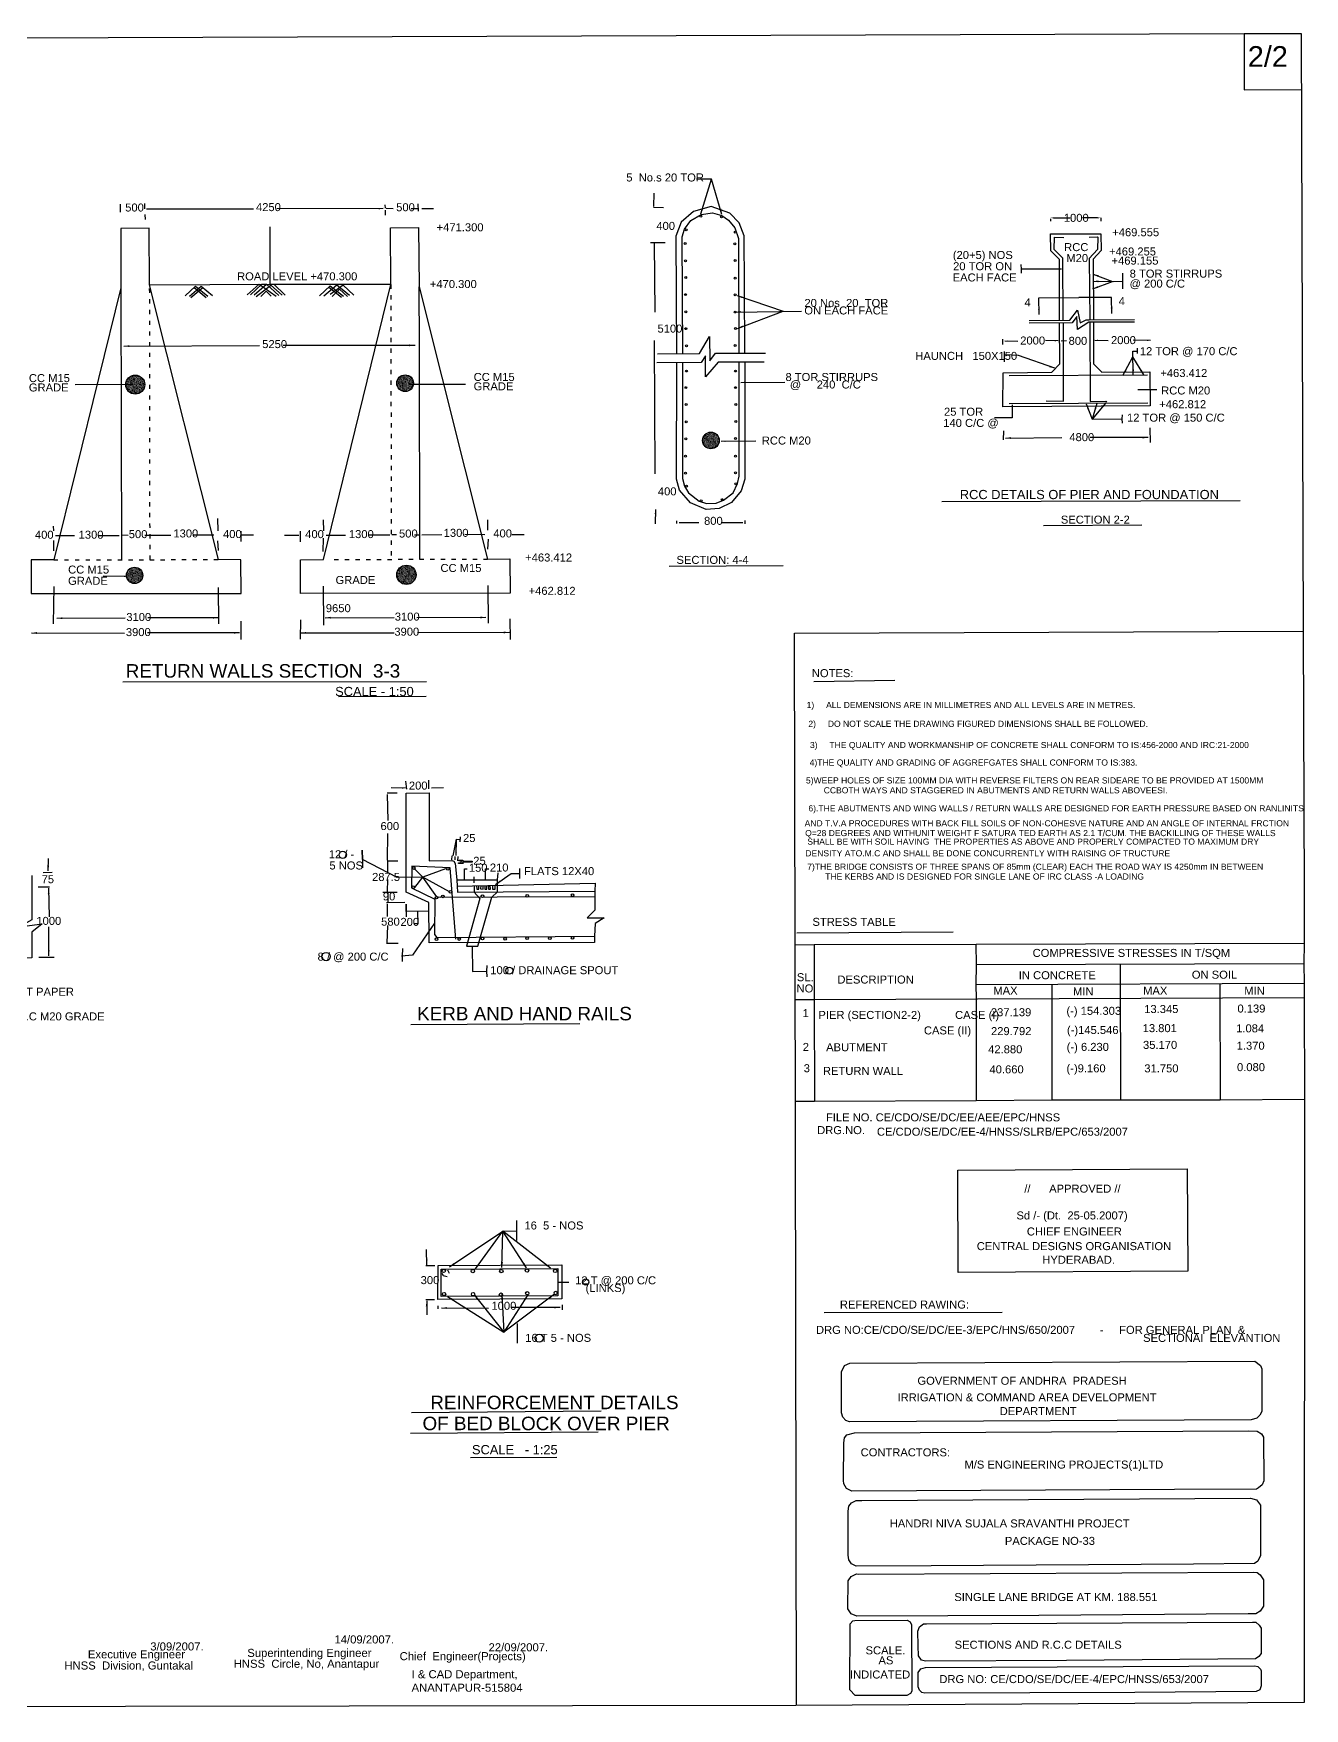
# Model space of a CAD drawing. Header units: metres. Extents: x 30625 to 31449, y 22097 to 22192.
# Drawn here: x 30695.4 to 30766.9, y 22097.3 to 22191.5 of the extents above; entities that cross this region are included whole.
import ezdxf

# ---------------------------------------------------------------- set-up
doc = ezdxf.new("R2010")
doc.units = ezdxf.units.M
doc.header["$MEASUREMENT"] = 0
doc.linetypes.add('ACAD_ISO03W100', pattern=[30, 12, -18])
doc.layers.add('DRAWING', color=2, linetype='Continuous')
doc.layers.add('TEXT', color=2, linetype='Continuous')
doc.styles.get("Standard").update_dxf_attribs({"font": 'arial.ttf'})
doc.dimstyles.get("Standard").update_dxf_attribs({"dimtxt": 0.18, "dimasz": 0.18, "dimexe": 0.18, "dimexo": 0.0625, "dimgap": 0.09, "dimtad": 0, "dimtih": 1, "dimtoh": 1, "dimdec": 4, "dimzin": 0, "dimdsep": 46, "dimtxsty": 'Standard', "dimcen": 0.09, "dimadec": 0, "dimazin": 0, "dimtfac": 1, "dimtdec": 4, "dimtofl": 0, "dimtmove": 0, "dimatfit": 3, "dimfxl": 1, "dimtolj": 1, "dimtzin": 0, "dimarcsym": 0})
pattern_1 = [(37.5, (0, 0), (-0.001259867162, 0.03853647538), [0, -0.0304, 0, -0.034, 0, -0.0325]), (7.5, (0, 0), (0.035395534105, 0.056442921305), [0, -0.0164, 0, -0.0274, 0, -0.0105]), (327.5, (-0.0246, 0), (0.062282837235, 0.00011318107), [0, -0.01, 0, -0.036, 0, -0.047]), (317.5, (-0.0246, 0), (0.06012253209, 0.0175535113), [0, -0.005, 0, -0.0236, 0, -0.027])]

msp = doc.modelspace()

# ---------------------------------------------------------------- hatches: boundary and pattern name
at = {"layer": 'DRAWING'}
h = msp.add_hatch(dxfattribs=at)
h.set_pattern_fill('AR-SAND', scale=0.02)
h.set_pattern_definition(pattern_1)
h.paths.add_polyline_path([(30701.669, 22171.768, 1), (30700.599, 22171.768, 1)])
h = msp.add_hatch(dxfattribs=at)
h.set_pattern_fill('AR-SAND', scale=0.02)
h.set_pattern_definition(pattern_1)
h.paths.add_polyline_path([(30716.777, 22171.848, 1), (30715.838, 22171.848, 1)])
h = msp.add_hatch(dxfattribs=at)
h.set_pattern_fill('AR-SAND', scale=0.02)
h.set_pattern_definition([(37.5, (17.198718, -3.220528), (-0.001259867162, 0.03853647538), [0, -0.0304, 0, -0.034, 0, -0.0325]), (7.5, (17.19872, -3.22053), (0.035395534105, 0.056442921305), [0, -0.0164, 0, -0.0274, 0, -0.0105]), (327.5, (17.174118, -3.22053), (0.062282837235, 0.00011318107), [0, -0.01, 0, -0.036, 0, -0.047]), (317.5, (17.17412, -3.22053), (0.06012253209, 0.0175535113), [0, -0.005, 0, -0.0236, 0, -0.027])])
h.paths.add_polyline_path([(30733.976, 22168.628, 1), (30733.037, 22168.628, 1)])
h = msp.add_hatch(dxfattribs=at)
h.set_pattern_fill('AR-SAND', scale=0.02)
h.set_pattern_definition(pattern_1)
h.paths.add_polyline_path([(30701.559, 22161.04, 1), (30700.633, 22161.04, 1)])
h = msp.add_hatch(dxfattribs=at)
h.set_pattern_fill('AR-SAND', scale=0.02)
h.set_pattern_definition(pattern_1)
h.paths.add_polyline_path([(30716.924, 22161.073, 1), (30715.838, 22161.073, 1)])

# ---------------------------------------------------------------- linework, layer by layer
for points in [[(30763.483, 22191.509), (30766.698, 22191.509), (30766.809, 22157.907), (30766.854, 22143.231), (30766.857, 22140.371), (30766.852, 22139.203), (30766.866, 22138.117), (30766.866, 22137.314), (30766.881, 22131.577), (30766.868, 22097.665), (30738.275, 22097.506), (30625.201, 22097.331), (30625.05, 22191.016), (30763.483, 22191.509)], [(30763.483, 22191.509), (30763.48, 22188.345), (30766.709, 22188.356)], [(30700.305, 22181.463), (30700.305, 22181.918)], [(30701.673, 22181.645), (30701.67, 22181.953)], [(30715.199, 22181.691), (30715.19, 22181.881)], [(30717.059, 22181.527), (30717.039, 22181.928)], [(30730.277, 22181.753), (30730.842, 22181.731)], [(30735.401, 22173.53), (30735.395, 22177.282), (30735.367, 22180.129), (30735.095, 22180.86), (30734.561, 22181.402), (30733.509, 22181.781), (30732.522, 22181.497), (30731.833, 22180.897), (30731.528, 22180.121), (30731.564, 22173.502)], [(30701.674, 22181.325), (30701.687, 22181.043)], [(30715.198, 22181.297), (30715.202, 22181.571)], [(30715.246, 22181.681), (30715.639, 22181.674)], [(30716.652, 22181.677), (30717.014, 22181.679)], [(30731.916, 22173.505), (30731.883, 22180.084), (30732.01, 22180.515), (30732.376, 22181.003), (30732.954, 22181.329), (30733.597, 22181.418), (30734.116, 22181.268), (30734.493, 22181.011), (30734.839, 22180.577), (30735.05, 22179.98), (30735.076, 22173.53)], [(30701.943, 22177.376), (30701.917, 22180.558), (30700.317, 22180.536), (30700.329, 22177.201), (30696.548, 22161.909), (30695.283, 22161.916), (30695.275, 22160.016), (30707.091, 22160.028), (30707.064, 22161.923), (30705.815, 22161.933), (30701.943, 22177.376)], [(30708.715, 22177.409), (30708.712, 22180.641)], [(30715.499, 22177.395), (30715.491, 22180.576), (30717.068, 22180.604), (30717.095, 22177.27), (30720.945, 22161.957), (30722.192, 22161.969), (30722.218, 22160.049), (30710.422, 22160.024), (30710.427, 22161.921), (30711.711, 22161.942), (30715.499, 22177.395)], [(30753.11, 22175.387), (30753.101, 22178.798), (30752.614, 22179.287), (30752.593, 22180.248), (30755.427, 22180.253)], [(30753.307, 22175.389), (30753.297, 22178.877), (30752.811, 22179.371), (30752.821, 22180.051), (30753.339, 22180.044)], [(30754.767, 22180.055), (30755.216, 22180.068), (30755.256, 22180.065), (30755.243, 22179.362), (30754.771, 22178.853), (30754.802, 22175.409)], [(30755.427, 22180.253), (30755.449, 22179.308), (30754.992, 22178.813), (30755.007, 22175.41)], [(30730.101, 22179.765), (30730.933, 22179.762)], [(30750.926, 22178.53), (30750.94, 22178.262), (30750.94, 22178.027)], [(30756.641, 22178.027), (30756.653, 22177.579), (30756.653, 22177.152)], [(30700.329, 22177.201), (30700.353, 22161.925)], [(30701.943, 22177.376), (30708.715, 22177.409), (30715.498, 22177.423)], [(30703.933, 22176.752), (30704.521, 22177.311), (30705.208, 22176.748)], [(30704.183, 22176.748), (30704.848, 22177.305), (30705.476, 22176.773)], [(30704.259, 22176.674), (30704.932, 22177.234)], [(30704.444, 22177.237), (30705.124, 22176.672)], [(30707.428, 22176.812), (30708.099, 22177.406), (30709.063, 22176.743)], [(30707.613, 22176.811), (30708.26, 22177.407), (30708.516, 22177.408), (30709.204, 22176.776)], [(30707.828, 22176.809), (30708.516, 22177.408)], [(30707.931, 22176.726), (30708.765, 22177.361), (30709.392, 22176.806)], [(30708.187, 22176.728), (30708.502, 22177.029), (30708.77, 22176.744)], [(30708.928, 22177.409), (30709.568, 22176.804)], [(30711.501, 22176.765), (30712.096, 22177.318), (30712.838, 22176.745)], [(30713.175, 22176.784), (30712.47, 22177.357), (30711.742, 22176.745)], [(30712.729, 22176.659), (30712.009, 22177.237)], [(30713.42, 22176.795), (30712.815, 22177.353), (30712.1, 22176.827)], [(30712.209, 22176.716), (30712.626, 22177.131), (30713.075, 22176.722)], [(30717.126, 22161.948), (30717.109, 22173.99), (30717.095, 22177.27)], [(30755.007, 22175.27), (30755.015, 22172.942), (30755.484, 22172.462), (30758.187, 22172.487), (30758.198, 22170.573), (30749.914, 22170.526), (30749.937, 22172.429), (30752.665, 22172.461), (30753.127, 22172.931), (30753.105, 22175.232)], [(30757.329, 22175.272), (30754.757, 22175.27), (30754.11, 22174.865), (30754.081, 22175.6), (30753.824, 22175.237), (30751.39, 22175.218)], [(30751.405, 22175.372), (30753.686, 22175.393), (30754.116, 22175.947), (30754.264, 22175.25), (30754.417, 22175.321), (30754.605, 22175.408), (30754.767, 22175.408), (30757.329, 22175.427)], [(30752.363, 22170.848), (30753.322, 22170.844), (30753.324, 22175.233)], [(30754.802, 22175.27), (30754.824, 22170.823), (30755.704, 22170.834), (30755.743, 22170.78)], [(30730.498, 22173.494), (30732.856, 22173.512), (30733.425, 22174.482), (30733.437, 22173.109), (30733.764, 22173.529), (30736.57, 22173.532)], [(30749.923, 22174.031), (30749.917, 22174.315)], [(30753.191, 22174.23), (30753.501, 22174.243)], [(30736.504, 22173.028), (30733.906, 22173.033), (30733.204, 22172.199), (30733.201, 22173.38), (30732.953, 22173.003), (30730.466, 22172.983)], [(30749.994, 22173.632), (30749.987, 22173.434), (30749.987, 22173.048)], [(30757.471, 22173.822), (30757.464, 22173.654), (30757.472, 22173.526)], [(30735.417, 22173.03), (30735.411, 22166.45), (30735.202, 22165.797), (30734.665, 22165.137), (30733.963, 22164.8), (30733.233, 22164.744), (30732.351, 22165.125), (30731.732, 22165.833), (30731.56, 22166.454), (30731.581, 22172.992)], [(30731.907, 22172.994), (30731.907, 22166.486), (30732.012, 22166.059), (30732.25, 22165.677), (30732.836, 22165.214), (30733.252, 22165.082), (30733.79, 22165.111), (30734.214, 22165.279), (30734.753, 22165.687), (30734.996, 22166.201), (30735.086, 22166.619), (30735.089, 22173.031)], [(30750.27, 22172.285), (30758.058, 22172.316)], [(30750.266, 22170.702), (30758.067, 22170.749)], [(30756.626, 22170.063), (30756.613, 22169.844), (30756.622, 22169.607)], [(30749.949, 22169.169), (30749.935, 22168.66)], [(30758.188, 22169.329), (30758.2, 22168.508)], [(30696.564, 22163.539), (30696.544, 22163.811)], [(30705.79, 22163.542), (30705.777, 22164.231)], [(30711.701, 22164.161), (30711.709, 22163.537)], [(30720.953, 22163.578), (30720.962, 22164.163)], [(30731.562, 22164.105), (30731.566, 22163.952)], [(30735.402, 22164.12), (30735.41, 22163.941)], [(30696.544, 22163.001), (30696.541, 22162.418)], [(30700.351, 22163.293), (30700.351, 22163.293)], [(30700.736, 22163.293), (30700.378, 22163.297)], [(30701.673, 22163.298), (30701.963, 22163.298)], [(30705.806, 22162.44), (30705.78, 22162.989)], [(30707.065, 22163.529), (30707.074, 22162.942)], [(30710.433, 22162.922), (30710.425, 22163.532)], [(30711.697, 22162.387), (30711.713, 22163.13)], [(30715.831, 22163.317), (30715.557, 22163.315)], [(30716.828, 22163.33), (30717.124, 22163.33)], [(30720.963, 22162.52), (30720.987, 22163.087)], [(30696.548, 22160.42), (30696.524, 22158.313)], [(30705.8, 22160.36), (30705.809, 22158.322)], [(30711.702, 22160.427), (30711.711, 22158.245)], [(30720.96, 22160.478), (30720.969, 22158.359)], [(30707.066, 22158.474), (30707.069, 22157.439)], [(30710.422, 22157.458), (30710.446, 22158.533)], [(30722.237, 22157.443), (30722.214, 22158.598)], [(30715.295, 22148.813), (30715.865, 22148.822)], [(30716.396, 22149.018), (30716.352, 22149.469)], [(30726.987, 22143.745), (30726.984, 22143.282), (30726.967, 22142.961), (30726.97, 22142.225), (30726.552, 22141.785), (30727.493, 22141.785), (30726.996, 22141.471), (30726.963, 22140.748), (30726.963, 22140.404), (30717.66, 22140.373), (30717.647, 22142.658), (30716.368, 22143.234), (30716.373, 22148.798), (30717.651, 22148.818), (30717.662, 22144.999), (30718.927, 22145.015), (30719.056, 22144.966), (30719.128, 22144.837), (30719.21, 22143.918), (30719.228, 22143.573), (30726.987, 22143.745)], [(30717.63, 22149.53), (30717.63, 22149.048)], [(30719.394, 22146.337), (30719.384, 22146.054)], [(30717.23, 22144.071), (30715.854, 22144.063), (30713.91, 22145.072), (30713.9, 22145.598), (30713.91, 22145.072), (30713.908, 22144.598)], [(30715.289, 22144.995), (30715.904, 22145)], [(30718.937, 22145.274), (30718.921, 22145.05)], [(30719.099, 22145.243), (30719.099, 22145.041)], [(30719.273, 22145.231), (30719.254, 22144.985)], [(30719.327, 22145.026), (30719.516, 22145.031), (30719.549, 22145.031), (30719.535, 22144.964), (30720.082, 22144.964), (30720.082, 22144.926), (30719.543, 22144.926), (30719.566, 22144.851), (30719.306, 22144.851), (30719.311, 22144.877), (30719.45, 22144.879), (30719.466, 22144.933), (30719.485, 22144.998), (30719.331, 22144.998), (30719.327, 22145.026)], [(30695.311, 22144.16), (30695.317, 22143.737), (30695.313, 22143.547), (30695.319, 22141.671), (30694.622, 22141.276), (30695.898, 22141.443), (30695.319, 22140.976), (30695.312, 22139.727), (30695.311, 22139.539), (30688.298, 22139.522), (30684.889, 22139.517), (30684.876, 22144.163)], [(30695.959, 22144.344), (30696.454, 22144.348)], [(30719.161, 22140.581), (30718.976, 22142.927), (30718.834, 22144.597), (30716.688, 22144.683), (30716.669, 22143.476), (30717.977, 22142.835)], [(30719.65, 22143.921), (30719.652, 22144.54), (30719.797, 22144.539)], [(30720.194, 22143.595), (30720.197, 22143.234), (30720.5, 22142.877), (30719.758, 22140.188), (30720.401, 22140.188), (30721.191, 22142.942), (30721.503, 22143.243), (30721.509, 22143.929), (30721.541, 22144.324)], [(30720.185, 22143.752), (30720.183, 22144.098)], [(30720.83, 22143.926), (30720.824, 22144.541), (30721.007, 22144.543)], [(30722.732, 22144.555), (30722.734, 22144.281), (30722.734, 22143.997)], [(30695.672, 22143.533), (30696.315, 22143.537)], [(30715.063, 22143.227), (30715.856, 22143.222)], [(30715.327, 22143.225), (30715.332, 22142.657)], [(30719.21, 22143.918), (30721.509, 22143.929)], [(30719.228, 22143.573), (30719.248, 22143.227), (30726.984, 22143.282)], [(30720.324, 22143.598), (30720.332, 22143.398), (30720.457, 22143.398), (30720.452, 22143.6)], [(30720.565, 22143.603), (30720.553, 22143.411), (30720.704, 22143.402), (30720.699, 22143.606)], [(30720.792, 22143.608), (30720.791, 22143.404), (30720.905, 22143.404), (30720.901, 22143.61)], [(30720.996, 22143.612), (30720.994, 22143.403), (30721.115, 22143.403), (30721.099, 22143.615)], [(30721.219, 22143.617), (30721.224, 22143.404), (30721.376, 22143.404), (30721.371, 22143.621)], [(30715.261, 22142.656), (30716.3, 22142.665)], [(30717.65, 22142.154), (30717.65, 22142.154), (30716.365, 22142.145), (30716.368, 22142.555), (30716.365, 22142.145), (30716.367, 22141.845)], [(30717.007, 22142.149), (30717.018, 22141.452), (30716.805, 22141.449)], [(30717.977, 22142.835), (30717.956, 22140.852), (30718.086, 22140.689), (30726.963, 22140.748)], [(30726.967, 22142.961), (30721.48, 22142.945), (30718.292, 22142.922), (30718.16, 22142.943), (30718.093, 22142.975), (30717.979, 22142.927), (30717.977, 22142.835)], [(30715.262, 22140.371), (30715.915, 22140.37)], [(30695.708, 22139.571), (30696.566, 22139.579)], [(30716.152, 22140.069), (30716.145, 22139.627), (30716.145, 22139.331)], [(30720.905, 22139.102), (30720.881, 22138.791), (30720.905, 22138.462)], [(30722.59, 22123.644), (30722.583, 22124.183), (30722.594, 22124.761)], [(30717.479, 22122.236), (30717.977, 22122.241)], [(30718.161, 22122.247), (30725.122, 22122.269), (30725.126, 22120.361), (30718.148, 22120.322), (30718.161, 22122.247)], [(30718.362, 22122.042), (30724.888, 22122.064), (30724.9, 22120.536), (30718.336, 22120.5), (30718.331, 22122.042), (30718.362, 22122.042)], [(30718.368, 22121.81), (30718.44, 22121.681), (30718.664, 22121.625)], [(30718.685, 22122.004), (30718.776, 22121.808)], [(30724.894, 22121.3), (30725.519, 22121.3)], [(30717.477, 22120.322), (30717.966, 22120.32)], [(30718.145, 22119.965), (30718.155, 22119.794)], [(30725.133, 22120.019), (30725.139, 22119.753)], [(30722.607, 22118.97), (30722.607, 22118.466), (30722.614, 22117.865)], [(30716.666, 22113.98), (30727.337, 22114.07)], [(30727.161, 22112.864), (30716.612, 22112.802)], [(30719.992, 22111.446), (30724.843, 22111.457)]]:
    msp.add_lwpolyline(points, dxfattribs=at)
at = {"layer": 'DRAWING', "linetype": 'ACAD_ISO03W100', "ltscale": 0.02}
for points in [[(30701.965, 22161.923), (30701.943, 22177.376)], [(30715.499, 22177.395), (30715.531, 22161.928)], [(30696.548, 22161.909), (30705.815, 22161.933)], [(30712.315, 22161.935), (30720.945, 22161.957)]]:
    msp.add_lwpolyline(points, dxfattribs=at)
at = {"layer": 'DRAWING', "color": 2}
for points in [[(30746.482, 22165.187), (30763.271, 22165.26)], [(30752.209, 22163.847), (30757.726, 22163.875)], [(30731.158, 22161.565), (30737.561, 22161.593)], [(30738.306, 22097.506), (30738.232, 22140.271), (30738.2, 22157.794), (30766.809, 22157.907)], [(30700.442, 22155.059), (30717.502, 22155.083)], [(30739.294, 22155.077), (30743.847, 22155.155)], [(30717.485, 22154.234), (30712.571, 22154.213)], [(30738.232, 22140.271), (30739.31, 22140.285), (30748.414, 22140.314), (30766.857, 22140.371)], [(30738.339, 22140.953), (30747.122, 22141)], [(30739.31, 22140.285), (30739.308, 22137.23), (30739.325, 22131.467)], [(30748.408, 22140.314), (30748.412, 22139.147), (30748.405, 22138.031), (30748.41, 22137.237), (30748.417, 22131.495)], [(30766.852, 22139.203), (30748.412, 22139.147)], [(30756.523, 22139.172), (30756.542, 22131.541)], [(30748.405, 22138.031), (30766.866, 22138.117)], [(30752.675, 22138.051), (30752.665, 22131.518)], [(30762.114, 22138.095), (30762.135, 22131.544)], [(30738.238, 22137.194), (30739.308, 22137.197), (30766.866, 22137.314)], [(30716.631, 22135.792), (30726.135, 22135.842)], [(30766.881, 22131.577), (30762.135, 22131.544), (30756.542, 22131.531), (30752.665, 22131.537), (30748.417, 22131.495), (30739.325, 22131.467), (30738.248, 22131.467)], [(30739.88, 22119.588), (30749.872, 22119.623)], [(30740.846, 22116.268), (30741.015, 22116.619), (30741.314, 22116.745), (30764.085, 22116.859), (30764.405, 22116.618), (30764.482, 22116.438), (30764.477, 22114.036), (30764.373, 22113.817), (30764.209, 22113.661), (30763.885, 22113.568), (30741.291, 22113.457), (30741.081, 22113.527), (30740.923, 22113.706), (30740.839, 22113.958), (30740.846, 22116.268)], [(30740.976, 22112.277), (30741.02, 22112.559), (30741.145, 22112.718), (30741.575, 22112.835), (30763.727, 22112.952), (30764.226, 22112.933), (30764.459, 22112.771), (30764.566, 22112.591), (30764.597, 22110.123), (30764.502, 22109.903), (30764.285, 22109.73), (30764.19, 22109.672), (30759.575, 22109.643), (30741.433, 22109.546), (30741.12, 22109.704), (30740.979, 22109.956), (30740.959, 22110.143), (30740.976, 22112.277)], [(30741.215, 22108.43), (30741.262, 22108.712), (30741.408, 22108.896), (30741.662, 22109.025), (30741.997, 22109.025), (30763.846, 22109.152), (30764.188, 22109.064), (30764.402, 22108.767), (30764.411, 22105.936), (30764.257, 22105.618), (30764.065, 22105.477), (30760.643, 22105.443), (30745.883, 22105.359), (30741.677, 22105.34), (30741.412, 22105.474), (30741.259, 22105.697), (30741.219, 22105.961), (30741.215, 22108.43)], [(30741.802, 22104.89), (30764.005, 22105.006), (30764.21, 22104.973), (30764.397, 22104.847), (30764.575, 22104.56), (30764.567, 22103.091), (30764.393, 22102.802), (30764.135, 22102.651), (30763.713, 22102.651), (30751.937, 22102.555), (30741.708, 22102.517), (30741.38, 22102.656), (30741.209, 22102.941), (30741.216, 22104.501), (30741.398, 22104.761), (30741.685, 22104.895), (30741.802, 22104.89)], [(30741.601, 22102.286), (30744.543, 22102.304), (30744.712, 22102.2), (30744.786, 22102.031), (30744.794, 22098.31), (30744.734, 22098.182), (30744.517, 22098.065), (30741.617, 22098.065), (30741.317, 22098.381), (30741.336, 22102.095), (30741.484, 22102.253), (30741.601, 22102.286)], [(30745.634, 22102.089), (30763.959, 22102.187), (30764.143, 22102.187), (30764.335, 22102.025), (30764.437, 22101.844), (30764.452, 22100.433), (30764.304, 22100.246), (30764.131, 22100.12), (30753.498, 22100.036), (30745.565, 22099.986), (30745.344, 22100.055), (30745.169, 22100.297), (30745.15, 22100.86), (30745.142, 22101.687), (30745.233, 22101.919), (30745.453, 22102.084), (30745.634, 22102.089)], [(30745.563, 22099.637), (30764.097, 22099.738), (30764.264, 22099.688), (30764.409, 22099.545), (30764.442, 22099.448), (30764.441, 22098.605), (30764.36, 22098.39), (30764.158, 22098.295), (30757.336, 22098.239), (30745.526, 22098.199), (30745.372, 22098.227), (30745.23, 22098.356), (30745.155, 22098.556), (30745.16, 22099.079), (30745.163, 22099.359), (30745.307, 22099.563), (30745.563, 22099.637)]]:
    msp.add_lwpolyline(points, dxfattribs=at)
at = {"layer": 'DRAWING', "color": 7}
msp.add_lwpolyline([(30747.388, 22127.601), (30760.29, 22127.682), (30760.32, 22121.921), (30747.41, 22121.854), (30747.388, 22127.601)], dxfattribs=at)
at = {"layer": 'DRAWING'}
for centre, radius in [((30732.931, 22181.24), 0.0535), ((30734.091, 22181.195), 0.0535), ((30732.107, 22180.47), 0.0535), ((30734.875, 22180.339), 0.0535), ((30732.053, 22179.696), 0.0535), ((30734.846, 22179.683), 0.0535), ((30732.069, 22178.723), 0.0535), ((30734.866, 22178.74), 0.0535), ((30732.085, 22177.786), 0.0535), ((30734.866, 22177.758), 0.0535), ((30732.079, 22176.826), 0.0535), ((30734.869, 22176.816), 0.0535), ((30732.087, 22175.857), 0.0535), ((30734.87, 22175.85), 0.0535), ((30732.09, 22174.913), 0.0535), ((30734.887, 22174.923), 0.0535), ((30732.126, 22173.954), 0.0535), ((30734.871, 22173.961), 0.0535), ((30701.134, 22171.768), 0.535), ((30716.308, 22171.848), 0.469), ((30732.127, 22172.532), 0.0535), ((30734.886, 22172.532), 0.0535), ((30732.101, 22171.597), 0.0535), ((30734.888, 22171.597), 0.0535), ((30732.11, 22170.649), 0.0535), ((30734.91, 22170.644), 0.0535), ((30732.118, 22169.681), 0.0535), ((30734.907, 22169.692), 0.0535), ((30732.095, 22168.725), 0.0535), ((30733.506, 22168.628), 0.469), ((30734.89, 22168.742), 0.0535), ((30732.08, 22167.747), 0.0535), ((30734.88, 22167.748), 0.0535), ((30732.08, 22166.795), 0.0535), ((30734.879, 22166.809), 0.0535), ((30732.137, 22166.055), 0.0535), ((30734.906, 22166.194), 0.0535), ((30732.959, 22165.228), 0.0535), ((30734.132, 22165.3), 0.0535), ((30701.096, 22161.04), 0.463), ((30716.381, 22161.073), 0.543), ((30716.801, 22144.589), 0.075), ((30718.718, 22144.544), 0.075), ((30716.769, 22143.51), 0.075), ((30718.858, 22143.249), 0.075), ((30723.178, 22143.02), 0.075), ((30725.729, 22143.065), 0.075), ((30718.079, 22142.922), 0.075), ((30718.424, 22142.993), 0.075), ((30720.655, 22143.009), 0.075), ((30718.071, 22140.591), 0.075), ((30719.353, 22140.595), 0.075), ((30720.662, 22140.625), 0.075), ((30721.925, 22140.608), 0.075), ((30723.164, 22140.643), 0.075), ((30724.443, 22140.648), 0.075), ((30725.727, 22140.657), 0.075), ((30718.474, 22121.935), 0.095), ((30720.115, 22121.924), 0.095), ((30721.717, 22121.927), 0.095), ((30723.162, 22121.952), 0.095), ((30724.744, 22121.933), 0.095), ((30718.499, 22120.63), 0.095), ((30720.129, 22120.628), 0.095), ((30721.696, 22120.599), 0.095), ((30723.174, 22120.678), 0.095), ((30724.778, 22120.694), 0.095)]:
    msp.add_circle(centre, radius, dxfattribs=at)
at = {"layer": 'DRAWING', "color": 7}
for centre, radius in [((30712.802, 22145.329), 0.202), ((30711.862, 22139.607), 0.236), ((30722.166, 22138.817), 0.196), ((30726.462, 22121.31), 0.173), ((30723.844, 22118.149), 0.225)]:
    msp.add_circle(centre, radius, dxfattribs=at)
at = {"layer": 'TEXT', "color": 7}
for p, q in [((30752.592, 22181.086), (30752.592, 22180.963)), ((30752.772, 22181.143), (30753.697, 22181.143)), ((30755.248, 22181.143), (30754.397, 22181.143)), ((30755.428, 22181.141), (30755.428, 22180.963))]:
    msp.add_line(p, q, dxfattribs=at)
for points in [[(30752.772, 22181.173), (30752.772, 22181.113), (30752.592, 22181.143)], [(30755.248, 22181.173), (30755.248, 22181.113), (30755.428, 22181.143)]]:
    msp.add_solid(points, dxfattribs=at)

# ---------------------------------------------------------------- texts
at = {"layer": 'DRAWING', "color": 2}
for s, height, p in [('3/09/2007.', 0.4542, (30701.978, 22100.594)), ('HNSS  Division, Guntakal', 0.45421, (30697.148, 22099.522)), ('Executive Engineer', 0.45421, (30698.468, 22100.151))]:
    msp.add_text(s, height=height, dxfattribs=at).set_placement(p)
at = {"layer": 'DRAWING', "color": 2, "char_height": 0.45421, "width": 1859.38348, "attachment_point": 1}
for s, insert in [('Superintending Engineer', (30707.432, 22100.685)), ('14/09/2007.', (30712.334, 22101.442)), ('22/09/2007.', (30721, 22101)), ('HNSS  Circle, No, Anantapur', (30706.669, 22100.076)), ('Chief  Engineer(Projects)', (30716, 22100.5)), ('I & CAD Department,\\PANANTAPUR-515804', (30716.671, 22099.486))]:
    msp.add_mtext(s, dxfattribs=dict(at, insert=insert))
at = {"layer": 'TEXT', "color": 7}
for s, height, p in [('2/2', 1.1608, (30763.692, 22189.638)), ('5  No.s 20 TOR', 0.45, (30728.744, 22183.189)), ('500', 0.45, (30700.567, 22181.5)), ('4250', 0.45, (30707.922, 22181.522)), ('500', 0.45, (30715.805, 22181.515)), ('+471.300', 0.45, (30718.079, 22180.388)), ('400', 0.45, (30730.435, 22180.467)), ('+469.555', 0.45, (30756.068, 22180.11)), ('(20+5) NOS', 0.45, (30747.106, 22178.831)), ('RCC', 0.45, (30753.366, 22179.274)), ('M20', 0.45, (30753.49, 22178.659)), ('+469.255', 0.45, (30755.891, 22179.029)), ('+469.155', 0.45, (30756.029, 22178.514)), ('ROAD LEVEL +470.300', 0.45, (30706.858, 22177.632)), ('EACH FACE', 0.45, (30747.096, 22177.568)), ('20 TOR ON', 0.45, (30747.122, 22178.199)), ('8 TOR STIRRUPS', 0.45, (30757.05, 22177.784)), ('+470.300', 0.45, (30717.698, 22177.197)), ('@ 200 C/C', 0.45, (30757.044, 22177.222)), ('ON EACH FACE', 0.45, (30738.755, 22175.713)), ('20 Nos  20  TOR', 0.45, (30738.762, 22176.134)), ('4', 0.45, (30751.136, 22176.167)), ('4', 0.45, (30756.429, 22176.235)), ('5100', 0.45, (30730.499, 22174.693)), ('5250', 0.45, (30708.271, 22173.821)), ('2000', 0.45, (30750.896, 22174.022)), ('800', 0.45, (30753.615, 22174.004)), ('2000', 0.45, (30756, 22174.045)), ('HAUNCH   150X150', 0.45, (30744.994, 22173.158)), ('12 TOR @ 170 C/C', 0.45, (30757.621, 22173.422)), ('CC M15', 0.45, (30695.152, 22171.909)), ('CC M15', 0.45, (30720.162, 22171.973)), ('8 TOR STIRRUPS', 0.45, (30737.696, 22171.97)), ('+463.412', 0.45, (30758.773, 22172.194)), ('GRADE', 0.45, (30695.15, 22171.383)), ('GRADE', 0.45, (30720.16, 22171.447)), ('@     240  C/C', 0.45, (30737.941, 22171.549)), ('RCC M20', 0.45, (30758.819, 22171.212)), ('25 TOR', 0.45, (30746.61, 22170.019)), ('+462.812', 0.45, (30758.713, 22170.443)), ('140 C/C @', 0.45, (30746.568, 22169.388)), ('12 TOR @ 150 C/C', 0.45, (30756.901, 22169.685)), ('RCC M20', 0.45, (30736.363, 22168.399)), ('4800', 0.45, (30753.657, 22168.588)), ('400', 0.45, (30730.521, 22165.54)), ('RCC DETAILS OF PIER AND FOUNDATION', 0.5172, (30747.498, 22165.329)), ('800', 0.45, (30733.116, 22163.884)), ('SECTION 2-2', 0.45, (30753.18, 22163.952)), ('400', 0.45, (30695.491, 22163.102)), ('1300', 0.45, (30697.949, 22163.104)), ('500', 0.45, (30700.768, 22163.136)), ('1300', 0.45, (30703.277, 22163.175)), ('400', 0.45, (30706.069, 22163.142)), ('400', 0.45, (30710.689, 22163.136)), ('1300', 0.45, (30713.146, 22163.138)), ('500', 0.45, (30715.965, 22163.17)), ('1300', 0.45, (30718.475, 22163.209)), ('400', 0.45, (30721.266, 22163.176)), ('+463.412', 0.45, (30723.057, 22161.822)), ('SECTION: 4-4', 0.45, (30731.568, 22161.687)), ('CC M15', 0.45, (30697.358, 22161.143)), ('GRADE', 0.45, (30712.397, 22160.558)), ('CC M15', 0.45, (30718.295, 22161.233)), ('GRADE', 0.45, (30697.356, 22160.511)), ('+462.812', 0.45, (30723.253, 22159.948)), ('9650', 0.45, (30711.85, 22158.972)), ('3100', 0.45, (30700.63, 22158.477)), ('3100', 0.45, (30715.726, 22158.499)), ('3900', 0.45, (30700.606, 22157.629)), ('3900', 0.45, (30715.702, 22157.652)), ('RETURN WALLS SECTION  3-3', 0.75895, (30700.597, 22155.292)), ('NOTES:', 0.45, (30739.178, 22155.32)), ('SCALE - 1:50', 0.5172, (30712.374, 22154.254)), ('1)     ALL DEMENSIONS ARE IN MILLIMETRES AND ALL LEVELS ARE IN METRES.', 0.34413, (30738.884, 22153.582)), ('2)     DO NOT SCALE THE DRAWING FIGURED DIMENSIONS SHALL BE FOLLOWED.', 0.34413, (30738.983, 22152.526)), ('3)     THE QUALITY AND WORKMANSHIP OF CONCRETE SHALL CONFORM TO IS:456-2000 AND IRC:21-2000', 0.34413, (30739.072, 22151.332)), ('4)THE QUALITY AND GRADING OF AGGREFGATES SHALL CONFORM TO IS:383.', 0.34413, (30739.056, 22150.348)), ('5)WEEP HOLES OF SIZE 100MM DIA WITH REVERSE FILTERS ON REAR SIDEARE TO BE PROVIDED AT 1500MM', 0.34413, (30738.846, 22149.341)), ('200', 0.45, (30716.52, 22148.997)), ('CCBOTH WAYS AND STAGGERED IN ABUTMENTS AND RETURN WALLS ABOVEESI.', 0.34413, (30739.846, 22148.787)), ('6).THE ABUTMENTS AND WING WALLS / RETURN WALLS ARE DESIGNED FOR EARTH PRESSURE BASED ON RANLINITS', 0.34413, (30738.987, 22147.772)), ('600', 0.45, (30714.923, 22146.722)), ('AND T.V.A PROCEDURES WITH BACK FILL SOILS OF NON-COHESVE NATURE AND AN ANGLE OF INTERNAL FRCTION', 0.34413, (30738.772, 22146.931)), ('25', 0.45, (30719.563, 22146.051)), ('Q=28 DEGREES AND WITHUNIT WEIGHT F SATURA TED EARTH AS 2.1 T/CUM. THE BACKILLING OF THESE WALLS', 0.34413, (30738.802, 22146.381)), ('SHALL BE WITH SOIL HAVING  THE PROPERTIES AS ABOVE AND PROPERLY COMPACTED TO MAXIMUM DRY', 0.34413, (30738.924, 22145.901)), ('12 / -', 0.45, (30712.016, 22145.137)), ('25', 0.45, (30720.141, 22144.77)), ('DENSITY ATO.M.C AND SHALL BE DONE CONCURRENTLY WITH RAISING OF TRUCTURE', 0.34413, (30738.811, 22145.245)), ('75', 0.45, (30695.868, 22143.734)), ('5 NOS', 0.45, (30712.051, 22144.506)), ('287.5', 0.45, (30714.449, 22143.861)), ('150', 0.45, (30719.893, 22144.377)), ('210', 0.45, (30721.072, 22144.39)), ('FLATS 12X40', 0.45, (30722.994, 22144.188)), ('7)THE BRIDGE CONSISTS OF THREE SPANS OF 85mm (CLEAR) EACH THE ROAD WAY IS 4250mm IN BETWEEN', 0.34413, (30738.918, 22144.491)), ('THE KERBS AND IS DESIGNED FOR SINGLE LANE OF IRC CLASS -A LOADING', 0.34413, (30739.933, 22143.938)), ('90', 0.45, (30715.056, 22142.768)), ('1000', 0.45, (30695.573, 22141.39)), ('580', 0.45, (30714.957, 22141.349)), ('200', 0.45, (30716.046, 22141.334)), ('STRESS TABLE', 0.45, (30739.214, 22141.336)), ('8 / @ 200 C/C', 0.45, (30711.386, 22139.381)), ('COMPRESSIVE STRESSES IN T/SQM', 0.45, (30751.593, 22139.589)), ('100 / DRAINAGE SPOUT', 0.45, (30721.098, 22138.619)), ('SL.', 0.45, (30738.336, 22138.224)), ('DESCRIPTION', 0.45, (30740.615, 22138.092)), ('IN CONCRETE', 0.45, (30750.815, 22138.335)), ('ON SOIL', 0.45, (30760.544, 22138.365)), ('THICK KRAFT PAPER', 0.45, (30691.26, 22137.407)), ('NO', 0.45, (30738.319, 22137.592)), ('MAX', 0.45, (30749.384, 22137.47)), ('MIN', 0.45, (30753.863, 22137.425)), ('MAX', 0.45, (30757.806, 22137.467)), ('MIN', 0.45, (30763.493, 22137.458)), ('KERB AND HAND RAILS', 0.75895, (30716.983, 22136.023)), ('1', 0.45, (30738.656, 22136.203)), ('PIER (SECTION2-2)           CASE (I)', 0.45, (30739.548, 22136.102)), ('237.139', 0.45, (30749.246, 22136.255)), ('(-) 154.303', 0.45, (30753.493, 22136.334)), ('13.345', 0.45, (30757.868, 22136.433)), ('0.139', 0.45, (30763.11, 22136.462)), ('BED BLOCK IN R.C.C M20 GRADE', 0.45, (30689.316, 22136.02)), ('CASE (II)', 0.45, (30745.481, 22135.232)), ('229.792', 0.45, (30749.253, 22135.193)), ('(-)145.546', 0.45, (30753.523, 22135.256)), ('13.801', 0.45, (30757.78, 22135.36)), ('1.084', 0.45, (30763.039, 22135.348)), ('2', 0.45, (30738.667, 22134.303)), ('ABUTMENT', 0.45, (30739.981, 22134.286)), ('42.880', 0.45, (30749.092, 22134.171)), ('(-) 6.230', 0.45, (30753.507, 22134.306)), ('35.170', 0.45, (30757.8, 22134.419)), ('1.370', 0.45, (30763.067, 22134.373)), ('3', 0.45, (30738.72, 22133.106)), ('RETURN WALL', 0.45, (30739.802, 22132.956)), ('40.660', 0.45, (30749.167, 22133.042)), ('(-)9.160', 0.45, (30753.497, 22133.1)), ('31.750', 0.45, (30757.874, 22133.097)), ('0.080', 0.45, (30763.085, 22133.167)), ('DRG.NO.', 0.45, (30739.476, 22129.626)), ('FILE NO. CE/CDO/SE/DC/EE/AEE/EPC/HNSS', 0.45, (30739.972, 22130.345)), ('CE/CDO/SE/DC/EE-4/HNSS/SLRB/EPC/653/2007', 0.45, (30742.838, 22129.538)), ('//      APPROVED //', 0.45, (30751.125, 22126.336)), ('Sd /- (Dt.  25-05.2007)', 0.45, (30750.684, 22124.829)), ('16  5 - NOS', 0.45, (30723.017, 22124.264)), ('CHIEF ENGINEER', 0.45, (30751.268, 22123.927)), ('CENTRAL DESIGNS ORGANISATION', 0.45, (30748.452, 22123.103)), ('HYDERABAD.', 0.45, (30752.137, 22122.335)), ('300', 0.45, (30717.181, 22121.193)), ('12 T @ 200 C/C', 0.45, (30725.87, 22121.181)), ('(LINKS)', 0.45, (30726.455, 22120.749)), ('1000', 0.45, (30721.163, 22119.75)), ('REFERENCED RAWING:', 0.45, (30740.755, 22119.819)), (' DRG NO:CE/CDO/SE/DC/EE-3/EPC/HNS/650/2007        -     FOR GENERAL PLAN  &', 0.45, (30739.238, 22118.396)), ('16 T 5 - NOS', 0.45, (30723.063, 22117.947)), ('SECTIONAI  ELEVANTION', 0.45, (30757.805, 22117.943)), ('GOVERNMENT OF ANDHRA  PRADESH', 0.45, (30745.115, 22115.534)), ('REINFORCEMENT DETAILS', 0.75895, (30717.724, 22114.16)), ('IRRIGATION & COMMAND AREA DEVELOPMENT', 0.45, (30743.995, 22114.601)), ('DEPARTMENT', 0.45, (30749.741, 22113.828)), ('OF BED BLOCK OVER PIER', 0.75895, (30717.286, 22112.98)), ('SCALE   - 1:25', 0.5172, (30720.066, 22111.628)), ('CONTRACTORS:', 0.45, (30741.921, 22111.509)), ('HANDRI NIVA SUJALA SRAVANTHI PROJECT', 0.45, (30743.559, 22107.512)), ('PACKAGE NO-33', 0.45, (30750.033, 22106.53)), ('SINGLE LANE BRIDGE AT KM. 188.551', 0.45, (30747.191, 22103.373)), ('SCALE.', 0.45, (30742.199, 22100.376)), ('SECTIONS AND R.C.C DETAILS', 0.45, (30747.208, 22100.692)), ('    AS', 0.45, (30742.226, 22099.815)), ('INDICATED', 0.45, (30741.32, 22099.018)), ('DRG NO: CE/CDO/SE/DC/EE-4/EPC/HNSS/653/2007', 0.45, (30746.347, 22098.76))]:
    msp.add_text(s, height=height, dxfattribs=at).set_placement(p)
at = {"layer": 'TEXT', "color": 7, "insert": (30754.047, 22181.143), "char_height": 0.45, "attachment_point": 5}
msp.add_mtext('\\A1;1000', dxfattribs=at)
at = {"layer": 'TEXT', "color": 7, "insert": (30746.887, 22111.271), "char_height": 0.45, "attachment_point": 1}
msp.add_mtext_dynamic_manual_height_columns('{\\C0;     M/S ENGINEERING PROJECTS(1)LTD  }', width=869.88624, gutter_width=450.852, heights=[0], dxfattribs=at)

# ---------------------------------------------------------------- leaders
at = {"layer": 'DRAWING'}
for points, override in [([(30734.126, 22181.34), (30733.528, 22183.316), (30732.683, 22183.322)], {"dimasz": 0.3125, "dimgap": 0.09, "dimtad": 0}), ([(30732.938, 22181.371), (30733.528, 22183.316)], {"dimasz": 0.3125, "dimgap": 0.09, "dimtad": 0}), ([(30715.068, 22181.662), (30709.092, 22181.655)], {"dimasz": 0.25, "dimgap": 0.09, "dimtad": 0}), ([(30717.239, 22181.668), (30717.903, 22181.676)], {"dimgap": 0.09, "dimtad": 0}), ([(30730.293, 22181.783), (30730.319, 22182.537)], {"dimgap": 0.09, "dimtad": 0}), ([(30701.762, 22181.648), (30707.786, 22181.644)], {"dimasz": 0.25, "dimgap": 0.09, "dimtad": 0}), ([(30730.315, 22179.717), (30730.348, 22175.84)], {"dimasz": 0.25, "dimgap": 0.09, "dimtad": 0}), ([(30753.223, 22178.267), (30750.94, 22178.262)], {"dimasz": 0.25, "dimgap": 0.09, "dimtad": 0}), ([(30754.996, 22177.978), (30756.078, 22177.571)], {"dimasz": 0.3125, "dimgap": 0.09, "dimtad": 0}), ([(30754.976, 22177.575), (30756.124, 22177.571), (30756.653, 22177.579)], {"dimasz": 0.3125, "dimgap": 0.09, "dimtad": 0}), ([(30754.978, 22177.148), (30756.078, 22177.571)], {"dimasz": 0.3125, "dimgap": 0.09, "dimtad": 0}), ([(30734.979, 22176.772), (30737.561, 22175.888)], {"dimasz": 0.3125, "dimgap": 0.09, "dimtad": 0}), ([(30751.954, 22175.715), (30751.937, 22176.638), (30754.2, 22176.664)], {"dimasz": 0.3125}), ([(30756.042, 22175.773), (30756.032, 22176.665), (30754.2, 22176.664)], {"dimasz": 0.3125}), ([(30734.866, 22175.85), (30738.594, 22175.903)], {"dimasz": 0.3125, "dimgap": 0.09, "dimtad": 0}), ([(30735.003, 22174.932), (30737.561, 22175.888)], {"dimasz": 0.3125, "dimgap": 0.09, "dimtad": 0}), ([(30730.362, 22166.747), (30730.334, 22174.246)], {"dimasz": 0.25, "dimgap": 0.09, "dimtad": 0}), ([(30750.026, 22174.223), (30750.768, 22174.216)], {"dimgap": 0.09, "dimtad": 0}), ([(30753.02, 22174.226), (30752.312, 22174.241)], {"dimgap": 0.09, "dimtad": 0}), ([(30755.094, 22174.267), (30755.841, 22174.254)], {"dimgap": 0.09, "dimtad": 0}), ([(30758.212, 22174.244), (30757.243, 22174.265)], {"dimgap": 0.09, "dimtad": 0}), ([(30700.494, 22173.932), (30708.115, 22173.971)], {"dimasz": 0.3125, "dimgap": 0.09, "dimtad": 0}), ([(30716.866, 22173.976), (30709.449, 22173.974)], {"dimasz": 0.3125, "dimgap": 0.09, "dimtad": 0}), ([(30752.836, 22172.689), (30750.793, 22173.41), (30749.987, 22173.434)], {"dimasz": 0.3125, "dimgap": 0.09, "dimtad": 0}), ([(30756.671, 22172.287), (30757.236, 22173.323)], {"dimasz": 0.3125, "dimgap": 0.09, "dimtad": 0}), ([(30757.249, 22172.312), (30757.232, 22173.642), (30757.464, 22173.654)], {"dimasz": 0.3125, "dimgap": 0.09, "dimtad": 0}), ([(30757.848, 22172.315), (30757.236, 22173.322)], {"dimasz": 0.3125, "dimgap": 0.09, "dimtad": 0}), ([(30701.005, 22171.765), (30697.76, 22171.752)], {"dimasz": 0.3125, "dimgap": 0.09, "dimtad": 0}), ([(30716.513, 22171.787), (30719.702, 22171.792)], {"dimasz": 0.3125, "dimgap": 0.09, "dimtad": 0}), ([(30735.183, 22171.894), (30737.659, 22171.907)], {"dimasz": 0.25, "dimgap": 0.09, "dimtad": 0}), ([(30757.505, 22171.487), (30758.581, 22171.489)], {"dimgap": 0.09, "dimtad": 0}), ([(30750.448, 22170.633), (30750.448, 22169.906), (30749.454, 22169.903)], {"dimgap": 0.09, "dimtad": 0}), ([(30754.604, 22170.68), (30754.946, 22169.829)], {"dimasz": 0.3125, "dimgap": 0.09, "dimtad": 0}), ([(30755.708, 22170.735), (30754.946, 22169.829)], {"dimasz": 0.3125, "dimgap": 0.09, "dimtad": 0}), ([(30755.207, 22170.712), (30754.946, 22169.829), (30756.613, 22169.844)], {"dimasz": 0.3125, "dimgap": 0.09, "dimtad": 0}), ([(30734.072, 22168.581), (30736.026, 22168.609)], {"dimasz": 0.25, "dimgap": 0.09, "dimtad": 0}), ([(30750.064, 22168.762), (30753.233, 22168.786)], {"dimasz": 0.3125, "dimgap": 0.09, "dimtad": 0}), ([(30758.081, 22168.791), (30754.834, 22168.795)], {"dimasz": 0.3125, "dimgap": 0.09, "dimtad": 0}), ([(30730.39, 22164.744), (30730.362, 22163.942)], {"dimasz": 0.25, "dimgap": 0.09, "dimtad": 0}), ([(30731.723, 22164.01), (30732.832, 22164.01)], {"dimgap": 0.09, "dimtad": 0}), ([(30735.303, 22164.003), (30734.125, 22164.005)], {"dimgap": 0.09, "dimtad": 0}), ([(30696.641, 22163.284), (30697.717, 22163.285)], {"dimgap": 0.09, "dimtad": 0}), ([(30700.221, 22163.272), (30699.06, 22163.272)], {"dimgap": 0.09, "dimtad": 0}), ([(30702.012, 22163.305), (30703.135, 22163.31)], {"dimgap": 0.09, "dimtad": 0}), ([(30705.553, 22163.298), (30704.436, 22163.309)], {"dimgap": 0.09, "dimtad": 0}), ([(30707.083, 22163.314), (30707.779, 22163.326)], {"dimgap": 0.09, "dimtad": 0}), ([(30710.328, 22163.278), (30709.516, 22163.283)], {"dimgap": 0.09, "dimtad": 0}), ([(30711.872, 22163.306), (30712.948, 22163.307)], {"dimgap": 0.09, "dimtad": 0}), ([(30715.451, 22163.294), (30714.291, 22163.294)], {"dimgap": 0.09, "dimtad": 0}), ([(30717.243, 22163.327), (30718.366, 22163.332)], {"dimgap": 0.09, "dimtad": 0}), ([(30720.784, 22163.32), (30719.667, 22163.331)], {"dimgap": 0.09, "dimtad": 0}), ([(30722.314, 22163.336), (30723.009, 22163.348)], {"dimgap": 0.09, "dimtad": 0}), ([(30700.678, 22160.975), (30699.337, 22160.992)], {"dimgap": 0.09, "dimtad": 0}), ([(30696.726, 22158.632), (30700.566, 22158.655)], {"dimasz": 0.3125, "dimgap": 0.09, "dimtad": 0}), ([(30705.808, 22158.657), (30701.836, 22158.655)], {"dimasz": 0.3125, "dimgap": 0.09, "dimtad": 0}), ([(30711.808, 22158.661), (30715.683, 22158.665)], {"dimasz": 0.3125, "dimgap": 0.09, "dimtad": 0}), ([(30720.855, 22158.677), (30716.964, 22158.66)], {"dimasz": 0.3125, "dimgap": 0.09, "dimtad": 0}), ([(30695.29, 22157.802), (30700.529, 22157.801)], {"dimasz": 0.3125, "dimgap": 0.09, "dimtad": 0}), ([(30706.99, 22157.813), (30701.817, 22157.802)], {"dimasz": 0.3125, "dimgap": 0.09, "dimtad": 0}), ([(30710.43, 22157.809), (30715.693, 22157.818)], {"dimasz": 0.3125, "dimgap": 0.09, "dimtad": 0}), ([(30722.17, 22157.833), (30716.998, 22157.812)], {"dimasz": 0.3125, "dimgap": 0.09, "dimtad": 0}), ([(30716.321, 22149.076), (30715.52, 22149.092)], {"dimgap": 0.09, "dimtad": 0}), ([(30717.795, 22149.103), (30718.473, 22149.113)], {"dimgap": 0.09, "dimtad": 0}), ([(30715.303, 22148.719), (30715.33, 22147.262)], {"dimgap": 0.09, "dimtad": 0}), ([(30715.322, 22145.031), (30715.342, 22146.521)], {"dimgap": 0.09, "dimtad": 0}), ([(30719.007, 22145.265), (30719.205, 22146.204), (30719.389, 22146.195)], {"dimgap": 0.09, "dimtad": 0}), ([(30719.186, 22145.287), (30719.205, 22146.204)], {"dimgap": 0.09, "dimtad": 0}), ([(30696.234, 22144.43), (30696.253, 22145.116)], {"dimasz": 0.3125}), ([(30715.321, 22144.995), (30715.314, 22144.344)], {"dimgap": 0.09, "dimtad": 0}), ([(30716.82, 22144.559), (30717.295, 22144.067)], {"dimgap": 0.09, "dimtad": 0}), ([(30716.85, 22143.501), (30717.295, 22144.067)], {"dimgap": 0.09, "dimtad": 0}), ([(30718.573, 22144.533), (30717.295, 22144.067)], {"dimgap": 0.09, "dimtad": 0}), ([(30718.807, 22143.253), (30717.295, 22144.067)], {"dimgap": 0.09, "dimtad": 0}), ([(30718.093, 22142.975), (30717.295, 22144.067)], {"dimgap": 0.09, "dimtad": 0}), ([(30721.396, 22143.663), (30722.28, 22144.28), (30722.734, 22144.281)], {"dimasz": 0.3125, "dimgap": 0.09, "dimtad": 0}), ([(30696.261, 22143.447), (30696.286, 22141.852)], {"dimasz": 0.3125, "dimgap": 0.09, "dimtad": 0}), ([(30715.321, 22143.274), (30715.331, 22143.95)], {"dimgap": 0.09, "dimtad": 0}), ([(30715.29, 22142.571), (30715.294, 22141.868)], {"dimgap": 0.09, "dimtad": 0}), ([(30696.268, 22139.649), (30696.272, 22141.281)], {"dimasz": 0.3125, "dimgap": 0.09, "dimtad": 0}), ([(30715.291, 22140.371), (30715.336, 22141.365)], {"dimgap": 0.09, "dimtad": 0}), ([(30717.963, 22141.485), (30716.714, 22139.679), (30716.099, 22139.623)], {"dimgap": 0.09, "dimtad": 0}), ([(30720.08, 22140.188), (30720.094, 22138.779), (30720.881, 22138.791)], {"dimgap": 0.09, "dimtad": 0}), ([(30718.806, 22122.165), (30721.811, 22124.172), (30722.584, 22124.183)], {"dimasz": 0.3125, "dimgap": 0.09, "dimtad": 0}), ([(30720.265, 22122.057), (30721.811, 22124.172)], {"dimasz": 0.3125, "dimgap": 0.09, "dimtad": 0}), ([(30721.75, 22122.131), (30721.811, 22124.172)], {"dimasz": 0.3125, "dimgap": 0.09, "dimtad": 0}), ([(30723.136, 22122.104), (30721.811, 22124.172)], {"dimasz": 0.3125, "dimgap": 0.09, "dimtad": 0}), ([(30724.474, 22122.089), (30721.811, 22124.172)], {"dimasz": 0.3125, "dimgap": 0.09, "dimtad": 0}), ([(30717.531, 22122.263), (30717.506, 22123.141)], {"dimasz": 0.3125, "dimgap": 0.09, "dimtad": 0}), ([(30718.695, 22120.502), (30721.862, 22118.483)], {"dimasz": 0.3125, "dimgap": 0.09, "dimtad": 0}), ([(30720.2, 22120.564), (30721.862, 22118.483)], {"dimasz": 0.3125, "dimgap": 0.09, "dimtad": 0}), ([(30721.739, 22120.627), (30721.862, 22118.483)], {"dimasz": 0.3125, "dimgap": 0.09, "dimtad": 0}), ([(30723.203, 22120.597), (30721.858, 22118.486)], {"dimasz": 0.3125, "dimgap": 0.09, "dimtad": 0}), ([(30724.712, 22120.621), (30721.861, 22118.492)], {"dimasz": 0.3125, "dimgap": 0.09, "dimtad": 0}), ([(30717.523, 22120.26), (30717.52, 22119.468)], {"dimasz": 0.3125, "dimgap": 0.09, "dimtad": 0}), ([(30718.354, 22119.85), (30720.996, 22119.849)], {"dimasz": 0.3125, "dimgap": 0.09, "dimtad": 0}), ([(30725.017, 22119.882), (30722.287, 22119.882)], {"dimasz": 0.3125, "dimgap": 0.09, "dimtad": 0})]:
    msp.add_leader(points, dimstyle='Standard', override=override, dxfattribs=at)

doc.saveas('drawing.dxf')
